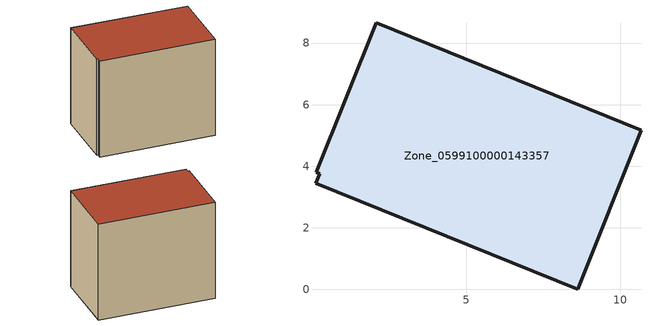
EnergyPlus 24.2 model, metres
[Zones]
Zone_0599100000143357
 floor ground (C_G): 10.68,5.16 8.62,0 0.1,3.44 0.23,3.75 0.13,3.8 2.07,8.66 z0.46
 wall outside (C_F): 10.68,5.16 2.07,8.66 0.13,3.8 0.23,3.75 0.1,3.44 8.62,0 10.68,5.16 z0.46:8.55
 roof outside (C_R): 8.62,0 10.68,5.16 2.07,8.66 0.13,3.8 0.23,3.75 0.1,3.44 z8.55
[BUILDING]
Pand.0599100000143357: North Axis=0; Terrain=City; Loads Convergence Tolerance Value=0.04; Temperature Convergence Tolerance Value=0.4; Solar Distribution=FullExterior; Maximum Number of Warmup Days=25; Minimum Number of Warmup Days=1
[Site:Location]
Rotterdam.The.Hague.AP_ZH_NLD Design_Conditions: Latitude=51.96; Longitude=4.45; Time Zone=1; Elevation=-4.5
[SITE:GROUNDTEMPERATURE:BUILDINGSURFACE]
18, 18, 18, 18, 18, 18, 18, 18, 18, 18, 18, 18
[MATERIAL] Thermal Absorptance=0.9; Solar Absorptance=0.7; Visible Absorptance=0.7
Name | Roughness | Thickness | Conductivity | Density | Specific Heat
G.TI.1965-1974 | MediumSmooth | 0.15 | 0.882353 | 540 | 1210
F.TI.1965-1974 | Rough | 0.3 | 0.697674 | 1920 | 840
R.TI.1965-1974 | MediumRough | 0.2 | 0.232558 | 1500 | 1000
[CONSTRUCTION]
C_G: G.TI.1965-1974
C_F: F.TI.1965-1974
C_R: R.TI.1965-1974
[ZONE]
Zone_0599100000143357: Type=1; Multiplier=1; Ceiling Height=Autocalculate; Volume=Autocalculate; Floor Area=autocalculate; Part of Total Floor Area=Yes
[ZONEINFILTRATION:DESIGNFLOWRATE]
Infil_Zone_0599100000143357: Zone or ZoneList or Space or SpaceList=Zone_0599100000143357; Schedule=AlwaysOn; Design Flow Rate Calculation Method=Flow/Area; Flow Rate per Floor Area=0.003; Constant Term Coefficient=1; Temperature Term Coefficient=0; Velocity Term Coefficient=0; Velocity Squared Term Coefficient=0
[HVACTEMPLATE:ZONE:IDEALLOADSAIRSYSTEM]
Zone_0599100000143357: Maximum Heating Supply Air Temperature=50; Minimum Cooling Supply Air Temperature=13; Maximum Heating Supply Air Humidity Ratio=0.0156; Minimum Cooling Supply Air Humidity Ratio=0.0077; Heating Limit=NoLimit; Cooling Limit=NoLimit; Dehumidification Control Type=ConstantSensibleHeatRatio; Cooling Sensible Heat Ratio=0.7; Dehumidification Setpoint=60; Humidification Control Type=None; Humidification Setpoint=30; Outdoor Air Method=None; Outdoor Air Flow Rate per Person=0.00944; Outdoor Air Flow Rate per Zone Floor Area=0; Outdoor Air Flow Rate per Zone=0; Demand Controlled Ventilation Type=None; Outdoor Air Economizer Type=NoEconomizer; Heat Recovery Type=None; Sensible Heat Recovery Effectiveness=0.7; Latent Heat Recovery Effectiveness=0.65
[ZONECONTROL:THERMOSTAT]
ThermostatControl_Zone_0599100000143357: Zone or ZoneList=Zone_0599100000143357; Control Type Schedule=DualSetpointControlType; Control 1=Thermostat_Zone_0599100000143357; Temperature Difference Between Cutout And Setpoint=0
[THERMOSTATSETPOINT:DUALSETPOINT]
Thermostat_Zone_0599100000143357: Heating Setpoint Temperature Schedule=HeatingSetpoint_Zone_0599100000143357; Cooling Setpoint Temperature Schedule=CoolingSetpoint_Zone_0599100000143357
[SCHEDULE:COMPACT]
HeatingSetpoint_Zone_0599100000143357: Through: 12/31, For: AllDays, Until: 24:00, 21
CoolingSetpoint_Zone_0599100000143357: Through: 12/31, For: AllDays, Until: 24:00, 24
DualSetpointControlType: Through: 12/31, For: AllDays, Until: 24:00, 4
AlwaysOn: Through: 12/31, For: AllDays, Until: 24:00, 1
